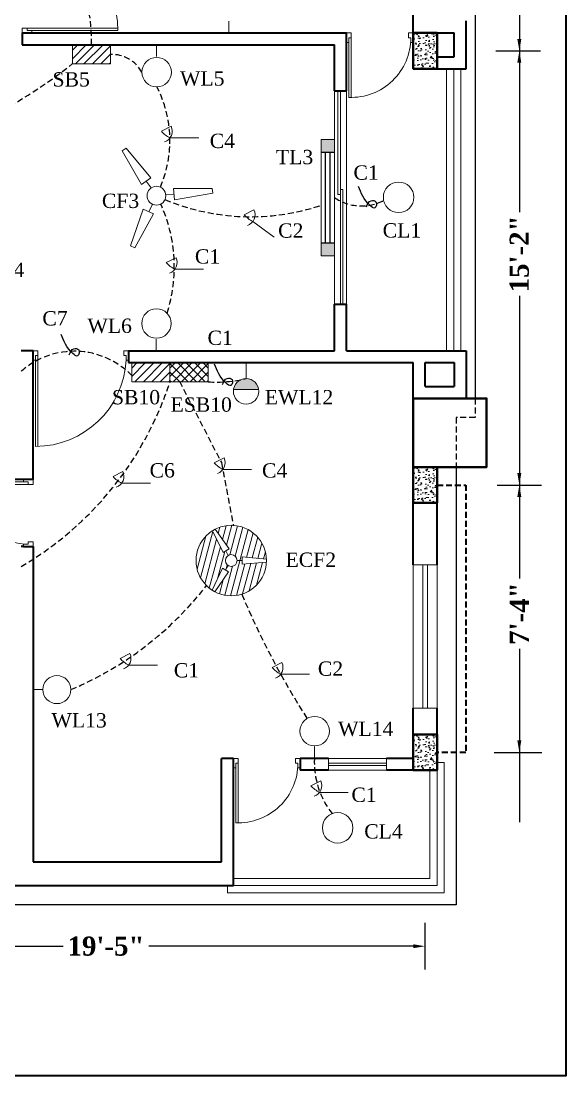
# Model space of a CAD drawing. Header units: inches. Extents: x 3927 to 4876, y 2070 to 2903.
# Drawn here: x 4647.4 to 4875.7, y 2069.8 to 2511.5 of the extents above; entities that cross this region are included whole.
import ezdxf

# ---------------------------------------------------------------- set-up
doc = ezdxf.new("R2010")
doc.units = ezdxf.units.IN
doc.header["$MEASUREMENT"] = 0
doc.linetypes.add('DASHED', pattern=[0.75, 0.5, -0.25])
for name, color, linetype, lineweight in [('Columb', 1, 'Continuous', 40), ('DOOR', 2, 'Continuous', 15), ('E. Fixture', 6, 'Continuous', 20), ('ETEXT', 111, 'Continuous', 5), ('HATCH', 252, 'Continuous', 9), ('S. Wall', 101, 'Continuous', 25), ('WALL', 3, 'Continuous', 35), ('WINDOW', 5, 'Continuous', 13)]:
    doc.layers.add(name, color=color, linetype=linetype, lineweight=lineweight)
doc.styles.add('JASIM', font='times.ttf')
doc.styles.get("Standard").update_dxf_attribs({"font": 'timesbd.ttf', "height": 12})

# ---------------------------------------------------------------- blocks, each defined once
blk = doc.blocks.new('door B')
at = {"layer": 'DOOR'}
for p, q in [((5301.99, 4953.7), (5303.99, 4953.7)), ((5303.99, 4951.7), (5302.99, 4951.7)), ((5302.99, 4951.7), (5302.99, 4949.7)), ((5303.99, 4953.7), (5303.99, 4951.7)), ((5303.99, 4951.7), (5303.99, 4913.66)), ((5341.99, 4953.7), (5339.99, 4953.7)), ((5339.99, 4953.7), (5339.99, 4951.7)), ((5339.99, 4951.7), (5340.99, 4951.7)), ((5340.99, 4951.7), (5340.99, 4949.7)), ((5302.99, 4949.7), (5301.99, 4949.7)), ((5302.99, 4913.65), (5302.99, 4949.7)), ((5340.99, 4949.7), (5341.99, 4949.7))]:
    blk.add_line(p, q, dxfattribs=at)
blk.add_arc((5302.99, 4951.7), 38.05, 270, 356.9872, dxfattribs=at)
blk = doc.blocks.new('Door K')
at = {"layer": 'DOOR'}
for p, q in [((5111.99, 5040.7), (5113.99, 5040.7)), ((5113.99, 5040.7), (5113.99, 5038.7)), ((5139.99, 5040.7), (5137.99, 5040.7)), ((5137.99, 5040.7), (5137.99, 5013.7)), ((5112.99, 5036.7), (5111.99, 5036.7)), ((5113.99, 5038.7), (5112.99, 5038.7)), ((5112.99, 5038.7), (5112.99, 5036.7)), ((5137.99, 5038.7), (5138.99, 5038.7)), ((5138.99, 5038.7), (5138.99, 5013.72)), ((5138.99, 5036.7), (5139.99, 5036.7))]:
    blk.add_line(p, q, dxfattribs=at)
blk.add_arc((5137.99, 5038.7), 25, 180, 272.2924, dxfattribs=at)
blk = doc.blocks.new('S')
at = {"layer": 'E. Fixture'}
for p, q in [((27102.47, -3564.52), (27101.37, -3580.67)), ((27104.44, -3564.49), (27102.47, -3564.52)), ((27104.44, -3564.49), (27106.12, -3580.63)), ((27106.12, -3580.63), (27101.37, -3580.67)), ((27103.45, -3584.14), (27103.45, -3580.66)), ((27082.54, -3599.02), (27095.82, -3589.69)), ((27095.82, -3589.69), (27098.17, -3593.81)), ((27100.04, -3590.05), (27097.02, -3591.79)), ((27106.86, -3590.05), (27109.88, -3591.79)), ((27111.08, -3589.69), (27108.73, -3593.81)), ((27124.36, -3599.02), (27111.08, -3589.69)), ((27083.52, -3600.72), (27098.17, -3593.81)), ((27123.38, -3600.72), (27108.73, -3593.81)), ((27082.54, -3599.02), (27083.52, -3600.72)), ((27124.36, -3599.02), (27123.38, -3600.72))]:
    blk.add_line(p, q, dxfattribs=at)
blk.add_circle((27103.45, -3588.08), 3.94, dxfattribs=at)
blk = doc.blocks.new('hr')
at = {"layer": 'E. Fixture'}
blk.add_hatch(color=256, dxfattribs=at).paths.add_polyline_path([(27113.68, -3679.71, 0.372313), (27117.1, -3675.75, 0.372313), (27113.68, -3671.79)])
for p, q in [((27113.68, -3671.79), (27113.68, -3679.71)), ((27117.1, -3675.75), (27122.1, -3675.75))]:
    blk.add_line(p, q, dxfattribs=at)
blk.add_circle((27113.1, -3675.75), 4, dxfattribs=at)

msp = doc.modelspace()

# ---------------------------------------------------------------- hatches: boundary and pattern name
at = {"layer": 'E. Fixture'}
h = msp.add_hatch(dxfattribs=at)
h.set_pattern_fill('ANSI31', color=0, scale=20, style=0)
h.set_pattern_definition([(45, (-15999.0296, -10457.6476), (-1.76776695, 1.76776695), [])])
h.paths.add_polyline_path([(4668.88, 2501.51), (4668.88, 2493.51), (4684.88, 2493.51), (4684.88, 2501.51)])
h = msp.add_hatch(dxfattribs=at)
h.set_pattern_fill('ANSI31', color=0, scale=20, style=0)
h.set_pattern_definition([(45, (-15974.12, -10590.6995), (-1.76776695, 1.76776695), [])])
h.paths.add_polyline_path([(4693.79, 2368.46), (4693.79, 2360.46), (4709.79, 2360.46), (4709.79, 2368.46)])
h = msp.add_hatch(dxfattribs=at)
h.set_pattern_fill('ANSI31', color=0, scale=20, style=0)
h.set_pattern_definition([(45, (-15958.1187, -10590.6995), (-1.76776695, 1.76776695), [])])
h.paths.add_polyline_path([(4709.79, 2368.46), (4709.79, 2360.46), (4725.79, 2360.46), (4725.79, 2368.46)])
h = msp.add_hatch(dxfattribs=at)
h.set_pattern_fill('ANSI31', color=0, scale=20, style=0)
h.set_pattern_definition([(135, (25393.6995, -10590.6995), (1.76776695, 1.76776695), [])])
h.paths.add_polyline_path([(4725.79, 2368.46), (4725.79, 2360.46), (4709.79, 2360.46), (4709.79, 2368.46)])
at = {"layer": 'E. Fixture', "ltscale": 55}
h = msp.add_hatch(dxfattribs=at)
h.set_pattern_fill('ANSI31', color=0, scale=18.751579, angle=30, style=0)
h.set_pattern_definition([(75, (-12022.7991, 4065.5445), (-2.2640793, 0.6066582), [])])
h.paths.add_polyline_path([(4728.67, 2298.71), (4734.58, 2290.48), (4733.14, 2289.64), (4734.23, 2287.75, -0.57735), (4737.91, 2285.6), (4740.09, 2285.59), (4740.09, 2287.1), (4750.19, 2286.17, 0.549835)])
h.paths.add_polyline_path([(4750.18, 2284.94), (4740.09, 2284.14), (4740.09, 2285.59), (4737.91, 2285.6, -0.57735), (4734.21, 2283.48), (4733.11, 2281.6), (4734.36, 2280.86), (4728.56, 2272.57, 0.549855)])
h.paths.add_polyline_path([(4734.21, 2283.48, -0.266869), (4732.99, 2285.61, -0.26903), (4734.23, 2287.75), (4733.14, 2289.64), (4732.02, 2288.98), (4727.6, 2298.1, 0.257886), (4720.7, 2285.61, 0.255723), (4727.5, 2273.19), (4731.81, 2282.37), (4733.11, 2281.6)])
at = {"layer": 'HATCH', "ltscale": 5}
h = msp.add_hatch(dxfattribs=at)
h.set_pattern_fill('AR-CONC', color=0, scale=0.6, style=0)
h.set_pattern_definition([(50, (2372.3133, 175.1117), (4.303561, -0.3765128), [0.45, -4.95]), (355, (2372.3133, 175.1117), (-0.832508, 4.513153), [0.36, -3.96]), (100.4514, (2372.672, 175.0804), (3.4710563, 4.136637), [0.382441, -4.2068527]), (46.1842, (2372.3133, 176.3117), (6.403446, -0.993114), [0.675, -7.425]), (96.6356, (2372.847, 176.229), (5.607976, 5.844707), [0.573662, -6.310278]), (351.1842, (2372.3133, 176.312), (5.607972, 5.844712), [0.54, -5.94]), (21, (2372.9133, 176.0117), (3.5814423, -2.4157133), [0.45, -4.95]), (326, (2372.9133, 176.0117), (1.459892, 4.3509), [0.36, -3.96]), (71.4514, (2373.212, 175.8104), (5.041336, 1.935183), [0.382441, -4.2068527]), (37.5, (2372.3133, 175.1117), (0.0729591, 1.9973631), [0, -3.912, 0, -4.02, 0, -3.975]), (7.5, (2372.3133, 175.1117), (1.5784172, 2.3664703), [0, -2.292, 0, -3.822, 0, -1.515]), (327.5, (2370.9753, 175.1117), (3.2029346, -0.1353292), [0, -1.5, 0, -4.68, 0, -6.21]), (317.5, (2370.3753, 175.1117), (3.499117, 0.60063), [0, -1.95, 0, -3.108, 0, -4.41])])
h.paths.add_polyline_path([(4821.67, 2506.51), (4811.67, 2506.51), (4811.67, 2491.51), (4821.67, 2491.51)])
h = msp.add_hatch(dxfattribs=at)
h.set_pattern_fill('AR-CONC', color=0, scale=0.6, style=0)
h.set_pattern_definition([(50, (2372.3133, -6.6657), (4.303561, -0.3765128), [0.45, -4.95]), (355, (2372.3133, -6.6657), (-0.832508, 4.513153), [0.36, -3.96]), (100.4514, (2372.672, -6.697), (3.4710563, 4.136637), [0.382441, -4.2068527]), (46.1842, (2372.3133, -5.4657), (6.403446, -0.993114), [0.675, -7.425]), (96.6356, (2372.847, -5.5485), (5.607976, 5.844707), [0.573662, -6.310278]), (351.1842, (2372.3133, -5.466), (5.607972, 5.844712), [0.54, -5.94]), (21, (2372.9133, -5.7657), (3.5814423, -2.4157133), [0.45, -4.95]), (326, (2372.9133, -5.7657), (1.459892, 4.3509), [0.36, -3.96]), (71.4514, (2373.212, -5.967), (5.041336, 1.935183), [0.382441, -4.2068527]), (37.5, (2372.3133, -6.6657), (0.0729591, 1.9973631), [0, -3.912, 0, -4.02, 0, -3.975]), (7.5, (2372.3133, -6.6657), (1.5784172, 2.3664703), [0, -2.292, 0, -3.822, 0, -1.515]), (327.5, (2370.9753, -6.6657), (3.2029346, -0.1353292), [0, -1.5, 0, -4.68, 0, -6.21]), (317.5, (2370.3753, -6.6657), (3.499117, 0.60063), [0, -1.95, 0, -3.108, 0, -4.41])])
h.paths.add_polyline_path([(4821.67, 2324.73), (4811.67, 2324.73), (4811.67, 2309.73), (4821.67, 2309.73)])
h = msp.add_hatch(dxfattribs=at)
h.set_pattern_fill('AR-CONC', color=0, scale=0.6, style=0)
h.set_pattern_definition([(50, (2372.3133, -118.6125), (4.303561, -0.3765128), [0.45, -4.95]), (355, (2372.3133, -118.6125), (-0.832508, 4.513153), [0.36, -3.96]), (100.4514, (2372.672, -118.644), (3.4710563, 4.136637), [0.382441, -4.2068527]), (46.1842, (2372.3133, -117.4125), (6.403446, -0.993114), [0.675, -7.425]), (96.6356, (2372.847, -117.495), (5.607976, 5.844707), [0.573662, -6.310278]), (351.1842, (2372.3133, -117.4125), (5.607972, 5.844712), [0.54, -5.94]), (21, (2372.9133, -117.7125), (3.5814423, -2.4157133), [0.45, -4.95]), (326, (2372.9133, -117.7125), (1.459892, 4.3509), [0.36, -3.96]), (71.4514, (2373.212, -117.914), (5.041336, 1.935183), [0.382441, -4.2068527]), (37.5, (2372.3133, -118.6125), (0.0729591, 1.9973631), [0, -3.912, 0, -4.02, 0, -3.975]), (7.5, (2372.3133, -118.6125), (1.5784172, 2.3664703), [0, -2.292, 0, -3.822, 0, -1.515]), (327.5, (2370.9753, -118.6125), (3.2029346, -0.1353292), [0, -1.5, 0, -4.68, 0, -6.21]), (317.5, (2370.3753, -118.6125), (3.499117, 0.60063), [0, -1.95, 0, -3.108, 0, -4.41])])
h.paths.add_polyline_path([(4821.67, 2212.78), (4811.67, 2212.78), (4811.67, 2197.78), (4821.67, 2197.78)])
at = {"layer": 'S. Wall', "ltscale": 5}
h = msp.add_hatch(color=0, dxfattribs=at)
h.set_gradient(color1=(0, 0, 255), one_color=1, tint=1, name='SPHERICAL')
h.paths.add_polyline_path([(4778.67, 2456.58), (4778.67, 2461.93), (4773.09, 2461.93), (4773.09, 2456.58)])
h = msp.add_hatch(color=0, dxfattribs=at)
h.set_gradient(color1=(0, 0, 255), one_color=1, tint=1, name='SPHERICAL')
h.paths.add_polyline_path([(4773.09, 2413.22), (4778.67, 2413.22), (4778.67, 2418.58), (4773.09, 2418.58)])

# ---------------------------------------------------------------- linework, layer by layer
at = {"layer": 'Columb', "color": 0, "ltscale": 5}
for points in [[(4811.67, 2506.51), (4821.67, 2506.51), (4821.67, 2491.51), (4811.67, 2491.51)], [(4811.67, 2353.46), (4842.43, 2353.46), (4842.43, 2324.73), (4811.67, 2324.73)], [(4811.67, 2324.73), (4821.67, 2324.73), (4821.67, 2309.73), (4811.67, 2309.73)], [(4811.67, 2212.78), (4821.67, 2212.78), (4821.67, 2197.78), (4811.67, 2197.78)]]:
    msp.add_lwpolyline(points, close=True, dxfattribs=at)
at = {"layer": 'Defpoints', "color": 0, "start_tangent": (0.992278, -0.124035)}
for points in [[(4792.09, 2433.74), (4794.09, 2436.24), (4796.09, 2435.74), (4795.59, 2433.24), (4793.59, 2434.24), (4788.76, 2442.21)], [(4667.57, 2371.79), (4669.57, 2374.29), (4671.57, 2373.79), (4671.07, 2371.29), (4669.07, 2372.29), (4664.25, 2380.26)], [(4731.78, 2359.38), (4733.78, 2361.88), (4735.78, 2361.38), (4735.28, 2358.88), (4733.28, 2359.88), (4728.46, 2367.84)]]:
    msp.add_spline(points, degree=3, dxfattribs=at)
at = {"layer": 'E. Fixture', "color": 0}
for p, q in [((4734.39, 2506.51), (4734.39, 2511.42)), ((4704.11, 2501.51), (4704.11, 2496.6)), ((4773.09, 2461.93), (4773.09, 2413.22)), ((4778.67, 2461.93), (4773.09, 2461.93)), ((4778.67, 2413.22), (4778.67, 2461.93)), ((4773.09, 2413.22), (4778.67, 2413.22)), ((4704.01, 2373.46), (4704.01, 2378.36)), ((4652.41, 2231.57), (4656.53, 2231.57)), ((4770.29, 2202.78), (4770.29, 2207.69))]:
    msp.add_line(p, q, dxfattribs=at)
for points in [[(4668.88, 2501.51), (4684.88, 2501.51), (4684.88, 2493.51), (4668.88, 2493.51)], [(4693.79, 2368.46), (4709.79, 2368.46), (4709.79, 2360.46), (4693.79, 2360.46)], [(4709.79, 2368.46), (4725.79, 2368.46), (4725.79, 2360.46), (4709.79, 2360.46)]]:
    msp.add_lwpolyline(points, close=True, dxfattribs=at)
for centre, radius in [((4704.21, 2490.1), 6.17), ((4805.57, 2437.68), 6.4), ((4704.11, 2384.86), 6.17), ((4662.4, 2231.57), 5.87), ((4770.39, 2214.19), 6.17), ((4780.02, 2173.68), 6.4)]:
    msp.add_circle(centre, radius, dxfattribs=at)
at = {"layer": 'E. Fixture', "color": 0, "ltscale": 55}
msp.add_circle((4735.45, 2285.61), 14.75, dxfattribs=at)
at = {"layer": 'ETEXT', "color": 0}
for p, q in [((4706.18, 2465.36), (4710.27, 2467.41)), ((4709.77, 2462.54), (4721.82, 2462.54)), ((4740.86, 2430.38), (4744.95, 2432.43)), ((4744.45, 2427.56), (4753.43, 2421)), ((4708.24, 2410.37), (4712.33, 2412.41)), ((4711.83, 2407.54), (4723.88, 2407.54)), ((4728.36, 2326.56), (4732.45, 2328.6)), ((4731.95, 2323.73), (4744, 2323.73)), ((4685.95, 2320.83), (4690.04, 2322.87)), ((4689.54, 2318), (4701.59, 2318)), ((4688.89, 2244.66), (4692.98, 2246.71)), ((4692.48, 2241.84), (4704.53, 2241.84)), ((4752.57, 2240.83), (4756.67, 2242.87)), ((4756.17, 2238), (4768.21, 2238)), ((4768.85, 2191.34), (4772.94, 2193.38)), ((4772.45, 2188.52), (4784.49, 2188.52))]:
    msp.add_line(p, q, dxfattribs=at)
for centre, radius, start, end in [((4715.27, 2473.24), 12.03, 220.8922, 242.8025), ((4706.04, 2465.38), 4.7, 288.7224, 25.5787), ((4749.95, 2438.26), 12.03, 220.8922, 242.8025), ((4740.72, 2430.4), 4.7, 288.7224, 25.5787), ((4708.1, 2410.38), 4.7, 288.7224, 25.5787), ((4717.33, 2418.24), 12.03, 220.8922, 242.8025), ((4728.21, 2326.57), 4.7, 288.7224, 25.5787), ((4737.45, 2334.43), 12.03, 220.8922, 242.8025), ((4695.04, 2328.7), 12.03, 220.8922, 242.8025), ((4685.8, 2320.84), 4.7, 288.7224, 25.5787), ((4697.98, 2252.54), 12.03, 220.8922, 242.8025), ((4688.75, 2244.68), 4.7, 288.7224, 25.5787), ((4761.67, 2248.7), 12.03, 220.8922, 242.8025), ((4752.43, 2240.84), 4.7, 288.7224, 25.5787), ((4777.94, 2199.22), 12.03, 220.8922, 242.8025), ((4768.71, 2191.36), 4.7, 288.7224, 25.5787)]:
    msp.add_arc(centre, radius, start, end, dxfattribs=at)
at = {"layer": 'S. Wall', "color": 0, "ltscale": 5}
for p, q in [((4856.14, 2545.8), (4856.14, 2431.52)), ((4837.67, 2519.51), (4837.67, 2353.46)), ((4846.28, 2499.01), (4865.05, 2499.01)), ((4773.09, 2456.58), (4778.67, 2456.58)), ((4774.93, 2418.58), (4774.93, 2456.58)), ((4776.83, 2418.58), (4776.83, 2456.58)), ((4773.09, 2418.58), (4778.67, 2418.58)), ((4856.14, 2396.46), (4856.14, 2278.14)), ((4829.67, 2324.73), (4829.67, 2141.52)), ((4846.88, 2317.23), (4865.47, 2317.23)), ((4856.14, 2248.63), (4856.14, 2176.09)), ((4845.55, 2205.28), (4865.55, 2205.28)), ((4829.67, 2149.52), (4829.67, 2141.52)), ((4829.67, 2141.52), (4576.4, 2141.52)), ((4816.67, 2114.4), (4816.67, 2133.88)), ((4554.31, 2124.14), (4665.04, 2124.14)), ((4811.67, 2124.14), (4700.95, 2124.14))]:
    msp.add_line(p, q, dxfattribs=at)
at = {"layer": 'S. Wall', "color": 0, "linetype": 'DASHED', "ltscale": 5}
for p, q in [((4837.67, 2353.46), (4837.67, 2345.46)), ((4837.67, 2345.46), (4829.67, 2345.46)), ((4829.67, 2345.46), (4829.67, 2324.73))]:
    msp.add_line(p, q, dxfattribs=at)
msp.add_lwpolyline([(4713.71, 2360.71), (4731.34, 2326.63), (4736.32, 2300.21)], dxfattribs=at)
for centre, radius, start, end in [((4528.03, 2673.93), 228.89, 287.748, 287.748), ((4595.42, 2502.9), 81.47, 359.0225, 30.1153), ((4685.22, 2482.72), 14.79, 29.9404, 91.3093), ((4528.03, 2673.93), 228.89, 287.8573, 307.9766), ((4660.54, 2461.38), 49.23, 336.7344, 27.2657), ((4648.12, 2408.59), 63.49, 342.1661, 24.4466), ((4743.54, 2523.01), 93.46, 247.4375, 288.4327), ((4790.05, 2454.36), 20.27, 235.8726, 297.201), ((4669.72, 2339.54), 33.68, 44.0878, 131.3909), ((4577.31, 2403.5), 139.3, 300.2156, 342.0027), ((4729.33, 2413.61), 53.27, 266.1923, 283.404), ((4613.05, 2362.41), 142.02, 292.881, 322.0757), ((5064.74, 2409.07), 352.81, 202.9453, 212.5066), ((4804.74, 2201.13), 34.49, 177.2468, 218.4907)]:
    msp.add_arc(centre, radius, start, end, dxfattribs=at)
at = {"layer": 'S. Wall', "color": 0, "ltscale": 5}
for points in [[(4855.3, 2504.01), (4856.97, 2504.01), (4856.14, 2499.01)], [(4855.3, 2494.01), (4856.97, 2494.01), (4856.14, 2499.01)], [(4855.3, 2322.23), (4856.97, 2322.23), (4856.14, 2317.23)], [(4855.3, 2312.23), (4856.97, 2312.23), (4856.14, 2317.23)], [(4855.3, 2210.28), (4856.97, 2210.28), (4856.14, 2205.28)], [(4811.67, 2124.97), (4811.67, 2123.31), (4816.67, 2124.14)]]:
    msp.add_solid(points, dxfattribs=at)
at = {"layer": 'WALL', "color": 0, "ltscale": 5}
for p, q in [((4811.67, 2506.51), (4811.67, 2533.01)), ((4833.88, 2491.51), (4833.88, 2511.51)), ((4647.88, 2506.51), (4647.88, 2501.51)), ((4783.67, 2482.27), (4783.67, 2506.51)), ((4821.67, 2506.51), (4828.88, 2506.51)), ((4828.88, 2496.51), (4828.88, 2506.51)), ((4778.67, 2482.27), (4778.67, 2501.51)), ((4821.67, 2496.51), (4828.88, 2496.51)), ((4821.67, 2491.51), (4833.88, 2491.51)), ((4778.67, 2482.27), (4783.67, 2482.27)), ((4778.67, 2373.46), (4778.67, 2392.88)), ((4778.67, 2392.88), (4783.67, 2392.88)), ((4783.67, 2373.46), (4783.67, 2392.88)), ((4692.41, 2373.46), (4692.41, 2368.46)), ((4821.67, 2373.46), (4833.88, 2373.46)), ((4833.88, 2373.46), (4833.88, 2353.46)), ((4811.67, 2353.46), (4811.67, 2368.46)), ((4816.67, 2368.46), (4828.88, 2368.46)), ((4816.67, 2358.46), (4816.67, 2368.46)), ((4828.88, 2368.46), (4828.88, 2358.46)), ((4816.67, 2358.46), (4828.88, 2358.46)), ((4811.67, 2353.46), (4833.88, 2353.46)), ((4811.67, 2283.78), (4811.67, 2309.73)), ((4821.67, 2283.78), (4821.67, 2309.73)), ((4648.41, 2291.51), (4647.41, 2291.51)), ((4648.41, 2291.51), (4652.41, 2291.51)), ((4811.67, 2212.78), (4811.67, 2223.78)), ((4821.67, 2212.78), (4821.67, 2223.78)), ((4731.38, 2159.52), (4731.38, 2202.78)), ((4736.38, 2202.78), (4731.38, 2202.78)), ((4736.38, 2149.52), (4736.38, 2202.78)), ((4764.38, 2202.78), (4764.38, 2197.78)), ((4776.21, 2202.78), (4764.38, 2202.78)), ((4811.67, 2202.78), (4800.43, 2202.78)), ((4776.21, 2197.78), (4764.38, 2197.78)), ((4811.67, 2197.78), (4800.43, 2197.78))]:
    msp.add_line(p, q, dxfattribs=at)
at = {"layer": 'WALL', "color": 0}
for p, q in [((4647.88, 2506.51), (4783.67, 2506.51)), ((4647.88, 2501.51), (4778.67, 2501.51)), ((4652.41, 2373.46), (4647.41, 2373.46)), ((4652.41, 2319.51), (4652.41, 2373.46)), ((4692.41, 2373.46), (4778.67, 2373.46)), ((4783.67, 2373.46), (4821.67, 2373.46)), ((4692.41, 2368.46), (4811.67, 2368.46)), ((4652.41, 2319.51), (4567.31, 2319.51)), ((4652.41, 2291.51), (4652.41, 2159.52)), ((4652.41, 2173.26), (4652.41, 2173.26)), ((4652.41, 2159.52), (4731.38, 2159.52)), ((4618.06, 2149.52), (4736.38, 2149.52))]:
    msp.add_line(p, q, dxfattribs=at)
at = {"layer": 'WALL', "color": 0, "linetype": 'DASHED', "ltscale": 5}
for p, q in [((4821.67, 2317.23), (4833.67, 2317.23)), ((4833.67, 2317.23), (4833.67, 2205.28)), ((4833.67, 2205.28), (4821.67, 2205.28))]:
    msp.add_line(p, q, dxfattribs=at)
at = {"layer": 'WALL', "color": 0, "ltscale": 5}
msp.add_lwpolyline([(3927.38, 2685.83), (4875.65, 2685.83), (4875.65, 2069.84), (3927.38, 2069.84)], close=True, dxfattribs=at)
at = {"layer": 'WINDOW', "color": 0, "ltscale": 5}
for p, q in [((4825.67, 2373.46), (4825.67, 2491.51)), ((4828.67, 2373.46), (4828.67, 2491.51)), ((4831.67, 2373.46), (4831.67, 2491.51)), ((4781.17, 2438.86), (4780.17, 2438.86)), ((4782.17, 2441), (4781.17, 2441)), ((4776.21, 2202.78), (4776.21, 2197.78)), ((4800.43, 2202.78), (4776.21, 2202.78)), ((4800.43, 2200.78), (4776.21, 2200.78)), ((4800.43, 2199.78), (4776.21, 2199.78)), ((4800.43, 2202.78), (4800.43, 2197.78)), ((4821.67, 2201.12), (4824.67, 2201.12)), ((4824.67, 2146.52), (4824.67, 2201.12)), ((4800.43, 2197.78), (4776.21, 2197.78)), ((4818.67, 2152.52), (4818.67, 2197.78)), ((4821.67, 2149.52), (4821.67, 2197.78)), ((4736.38, 2152.52), (4818.67, 2152.52)), ((4733.88, 2149.52), (4733.88, 2146.52)), ((4733.88, 2146.52), (4824.67, 2146.52)), ((4736.38, 2149.52), (4821.67, 2149.52)), ((4824.67, 2141.51), (4824.67, 2141.52))]:
    msp.add_line(p, q, dxfattribs=at)
at = {"layer": 'WINDOW', "color": 0}
for p, q in [((4778.67, 2392.88), (4778.67, 2482.27)), ((4780.17, 2438.86), (4780.17, 2482.27)), ((4781.17, 2392.88), (4781.17, 2482.27)), ((4783.67, 2392.88), (4783.67, 2482.27)), ((4782.17, 2392.88), (4782.17, 2441))]:
    msp.add_line(p, q, dxfattribs=at)
at = {"layer": 'WINDOW', "color": 0, "ltscale": 12}
for p, q in [((4811.67, 2283.78), (4821.67, 2283.78)), ((4811.67, 2283.78), (4811.67, 2223.78)), ((4815.67, 2283.78), (4815.67, 2223.78)), ((4817.67, 2283.78), (4817.67, 2223.78)), ((4821.67, 2283.78), (4821.67, 2223.78)), ((4811.67, 2223.78), (4821.67, 2223.78))]:
    msp.add_line(p, q, dxfattribs=at)

# ---------------------------------------------------------------- block references
at = {"layer": 'DOOR', "color": 0, "rotation": 90}
msp.add_blockref('door B', (9601.59, -2795.49), dxfattribs=at)
at = {"layer": 'DOOR', "color": 0, "xscale": -1}
for p in [(9923.67, -2534.19), (9876.37, -2837.92)]:
    msp.add_blockref('Door K', p, dxfattribs=at)
at = {"layer": 'DOOR', "color": 0}
msp.add_blockref('door B', (-649.58, -2580.25), dxfattribs=at)
at = {"layer": 'DOOR', "color": 0, "xscale": -1, "rotation": 270}
msp.add_blockref('Door K', (-388.29, -2820.49), dxfattribs=at)
at = {"layer": 'E. Fixture', "color": 0}
for name, p, xscale, yscale, zscale, rotation in [('S', (27774.27, -12236.96), 1.000084204273039, 1.000084204267296, 1.000084204267146, 155.0800922591941), ('hr', (-159.74, -33797.39), 1.33344560569094, 1.333445605687302, 1.333445605689528, 90)]:
    msp.add_blockref(name, p, dxfattribs=dict(at, xscale=xscale, yscale=yscale, zscale=zscale, rotation=rotation))
at = {"layer": 'E. Fixture', "color": 0, "ltscale": 55, "xscale": 0.6250526276671043, "yscale": 0.6250526276671735, "zscale": 0.6250526276669662, "rotation": 29.76887881914298}
msp.add_blockref('S', (-11083.54, -4178.9), dxfattribs=at)

# ---------------------------------------------------------------- texts
at = {"layer": 'E. Fixture', "color": 0, "style": 'JASIM'}
for s, p in [('WL5', (4713.99, 2484.45)), ('WL6', (4675.2, 2380.92)), ('WL13', (4660.14, 2215.72)), ('WL14', (4780.2, 2212.16))]:
    msp.add_text(s, height=6, dxfattribs=at).set_placement(p)
at = {"layer": 'ETEXT', "color": 0, "style": 'JASIM'}
for s, p in [('SB5', (4660.59, 2484.06)), ('C4', (4726.44, 2458.31)), ('TL3', (4754.18, 2451.56)), ('CF3', (4681.27, 2433.22)), ('C2', (4755.09, 2420.77)), ('CL1', (4798.89, 2420.85)), ('C1', (4720.23, 2409.93)), ('SB10', (4685.5, 2351.01)), ('ESB10', (4710.03, 2347.92)), ('EWL12', (4749.5, 2351)), ('C6', (4701.25, 2320.39)), ('C4', (4748.35, 2320.33)), ('ECF2', (4758.2, 2282.96)), ('C2', (4771.73, 2237.36)), ('C1', (4711.4, 2236.66)), ('C1', (4785.8, 2184.56)), ('CL4', (4791.17, 2169.23))]:
    msp.add_text(s, height=6, dxfattribs=at).set_placement(p)
at = {"layer": 'ETEXT', "color": 0, "char_height": 6, "attachment_point": 2, "style": 'JASIM'}
for s, insert in [('C1', (4791.95, 2451.05)), ('C4', (4643.45, 2410.36)), ('C7', (4661.61, 2390.03)), ('C1', (4730.81, 2381.87))]:
    msp.add_mtext(s, dxfattribs=dict(at, insert=insert))
at = {"layer": 'S. Wall', "color": 0, "ltscale": 5, "char_height": 8, "attachment_point": 5, "rotation": 90}
for s, insert in [('15\'-2"', (4856.14, 2413.99)), ('7\'-4"', (4856.14, 2263.39))]:
    msp.add_mtext(s, dxfattribs=dict(at, insert=insert))
at = {"layer": 'S. Wall', "color": 0, "ltscale": 5, "insert": (4682.99, 2124.14), "char_height": 8, "attachment_point": 5}
msp.add_mtext('19\'-5"', dxfattribs=at)

doc.saveas('drawing.dxf')
